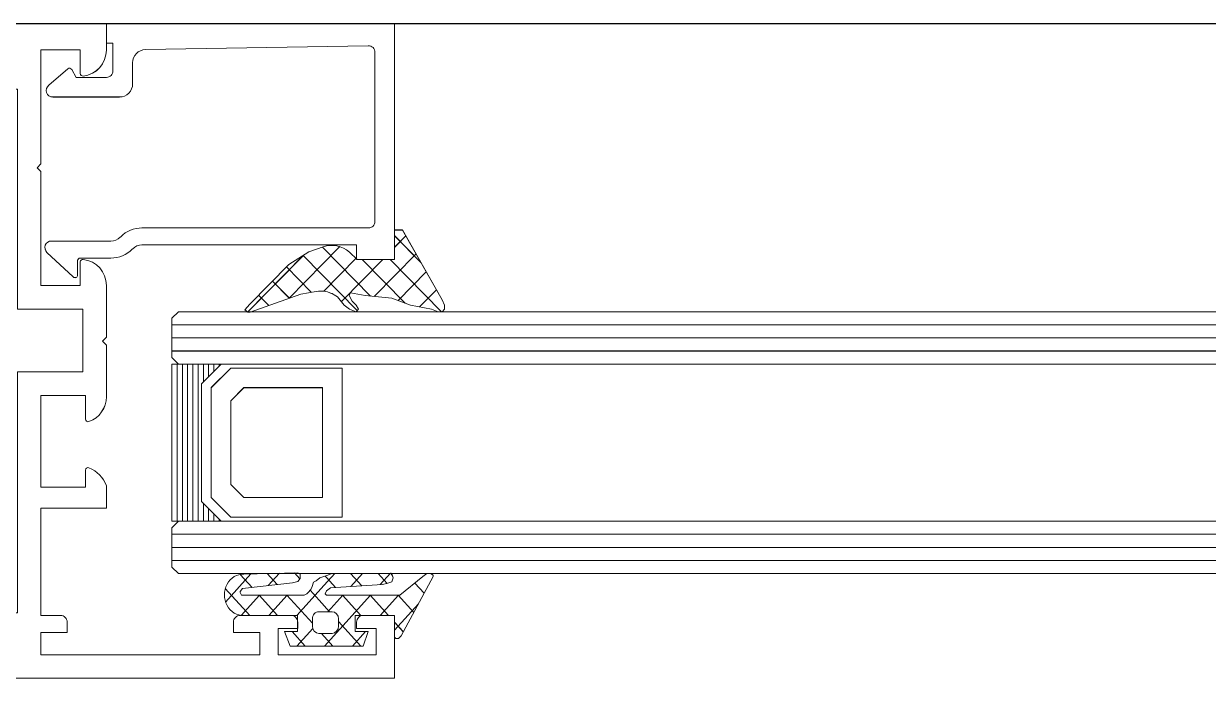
# Model space of a CAD drawing. Header units: millimetres. Extents: x 26282 to 30760, y 1404 to 4574.
# Drawn here: x 28026.15 to 28035.19, y 2955.41 to 2960.41 of the extents above; entities that cross this region are included whole.
import ezdxf

# ---------------------------------------------------------------- set-up
doc = ezdxf.new("R2010")
doc.units = ezdxf.units.MM
doc.header["$LTSCALE"] = 0.25
doc.linetypes.add('DIVIDE', pattern=[1.25, 0.5, -0.25, 0, -0.25, 0, -0.25])
for name, color, linetype, lineweight in [('AB-DUV', 4, 'Continuous', 50), ('DOĞRAMA', 30, 'Continuous', 20), ('SECTION LINE (3RDF)', 40, 'DIVIDE', 25)]:
    doc.layers.add(name, color=color, linetype=linetype, lineweight=lineweight)
doc.layers.add('ID-PROFIL', color=145, linetype='Continuous')

# ---------------------------------------------------------------- blocks, each defined once
blk = doc.blocks.new('CHD03_1918', base_point=(38, -44))
at = {"color": 40, "linetype": 'Continuous'}
blk.add_lwpolyline([(38, -44), (38, -22), (38, 0), (38, 44), (42.8, 44), (42.8, 41.6, -0.414214), (42.3, 41.1), (41.8, 41.1), (41.8, 42.6), (39.8, 42.6), (39.8, 35.1), (41.8, 35.1), (41.8, 36.6), (42.3, 36.6, -0.414214), (42.8, 36.1), (42.8, 32.2, -0.414214), (42.3, 31.7), (41.5, 31.7), (41.5, 33.7), (39.8, 33.7), (39.8, 17), (41.5, 17), (41.5, 19), (42.3, 19, -0.414214), (42.8, 18.5), (42.8, 17), (51, 17), (51, 22), (52.702944, 22, -0.209119), (54.088563, 20.666666, -0.517633), (53.900003, 20.399999), (52.6, 20.4), (52.6, 17), (59.6, 17), (59.6, 20.4), (57.8, 20.4, -0.517638), (57.611438, 20.666667, -0.317837), (59.497057, 22.000001), (63.454101, 22), (63.754101, 21.7), (64.054101, 22), (68.011146, 22, -0.381966), (69.998762, 20.222222, -0.44721), (69.800002, 20), (68, 20), (68, 17), (76.7, 17), (77, 16.7), (77.3, 17), (86, 17), (86, 20), (84.2, 20, -0.447214), (84.001238, 20.222222, -0.381966), (85.988855, 22.000001), (88, 22), (88, 0), (88, -22), (85.988855, -22, -0.381966), (84.001239, -20.222222, -0.44721), (84.199998, -20.000001), (86, -20), (86, -17), (77.3, -17), (77, -16.7), (76.7, -17), (68, -17), (68, -20), (69.8, -20, -0.447214), (69.998762, -20.222222, -0.381966), (68.011146, -22), (64.054101, -22), (63.754101, -21.7), (63.454101, -22), (59.497057, -22, -0.317837), (57.611439, -20.666667, -0.517633), (57.799997, -20.400001), (59.6, -20.4), (59.6, -17), (52.6, -17), (52.6, -20.4), (53.9, -20.4, -0.517638), (54.088562, -20.666667, -0.209118), (52.702947, -21.999999), (51, -22), (51, -17), (42.8, -17), (42.8, -18.5, -0.414214), (42.3, -19), (41.5, -19), (41.5, -17), (39.8, -17), (39.8, -33.7), (41.5, -33.7), (41.5, -31.7), (42.3, -31.7, -0.414214), (42.8, -32.2), (42.8, -36.1, -0.414214), (42.3, -36.6), (41.8, -36.6), (41.8, -35.1), (39.8, -35.1), (39.8, -42.6), (41.8, -42.6), (41.8, -41.1), (42.3, -41.1, -0.414214), (42.8, -41.6), (42.8, -44), (38, -44)], format="xyb", close=True, dxfattribs=at)
blk.add_lwpolyline([(39.8, -7.45), (39.8, -14.9), (43, -14.9), (43, -15.2), (61.4, -15.2), (61.4, -20.2), (66.2, -20.2), (66.2, -15.2), (83, -15.2), (83, -14.9), (86, -14.9), (86, 0), (86, 14.9), (83, 14.9), (83, 15.2), (66.2, 15.2), (66.2, 20.2), (61.4, 20.2), (61.4, 15.2), (43, 15.2), (43, 14.9), (39.8, 14.9), (39.8, 0), (39.8, -7.45)], close=True, dxfattribs=at)
blk = doc.blocks.new('CHD10-3109', base_point=(3425.844121, -8973.198899))
at = {"color": 40, "linetype": 'Continuous'}
blk.add_lwpolyline([(3445.244066, -8946.498899), (3445.244066, -8968.498899), (3443.744066, -8968.498899), (3443.744066, -8967.998899), (3441.644066, -8967.998899, 0.414214), (3441.144066, -8968.498899), (3441.144066, -8970.798899), (3441.745351, -8971.152041, -0.449767), (3441.803176, -8971.445675), (3440.54184, -8972.901844, -0.717959), (3439.644066, -8972.598899), (3439.644066, -8967.498899, -0.414214), (3440.644066, -8966.498899), (3442.261368, -8966.498899, 0.409111), (3443.261216, -8965.516352), (3443.558105, -8948.507625, 0.419335), (3443.058181, -8947.998899), (3430.144066, -8947.998899, 0.414214), (3429.644066, -8948.498899), (3429.644066, -8965.784686, -0.198912), (3428.970411, -8967.411031), (3428.936959, -8967.444484, 0.198988), (3428.644066, -8968.151881), (3428.644066, -8972.698899, -0.679784), (3427.779408, -8973.040988), (3425.898258, -8971.035735, -0.657054), (3426.044321, -8970.698899), (3427.144066, -8970.698899, 0.414214), (3427.344066, -8970.498899), (3427.344066, -8968.15159, -0.198912), (3428.01772, -8966.525245), (3428.051172, -8966.491793, 0.198988), (3428.344066, -8965.784395), (3428.344066, -8949.398899), (3427.244066, -8949.398899), (3427.244066, -8946.498899), (3445.244066, -8946.498899)], format="xyb", close=True, dxfattribs=at)
blk = doc.blocks.new('CHD40D05', base_point=(114.501887, 226.793406))
at = {"color": 1, "linetype": 'Continuous'}
for p, q in [((110.576538, 230.373317), (114.501887, 226.447968)), ((110.947225, 228.701598), (112.225122, 229.979495)), ((111.42147, 227.054523), (113.569713, 229.202766)), ((111.719917, 225.231649), (114.914305, 228.426037)), ((114.276969, 228.794206), (116.277769, 226.793406)), ((111.222926, 227.605608), (114.501887, 224.326648)), ((115.402994, 226.793406), (116.258896, 227.649308)), ((111.337512, 222.727924), (114.501887, 225.892299)), ((111.746215, 224.960999), (115.421988, 221.285227)), ((110.658103, 223.927791), (114.785186, 219.800708)), ((112.11513, 221.384222), (114.579619, 223.84871)), ((111.576436, 218.724207), (115.458685, 222.606456)), ((112.033797, 220.430776), (113.93097, 218.533604)), ((110.543601, 215.570052), (114.802922, 219.829373)), ((111.587437, 218.755816), (112.874031, 217.469222)), ((111.039725, 217.182208), (111.817093, 216.40484)), ((110.621646, 215.478967), (110.728665, 215.371947))]:
    blk.add_line(p, q, dxfattribs=at)
blk.add_lwpolyline([(115.039598, 223.337622, -0.273526), (115.44157, 221.341406), (115.058529, 220.2425), (114.117325, 218.721271), (111.149397, 215.732442), (110.71983, 215.364377), (110.535797, 215.57916), (110.551173, 215.778569), (111.889994, 219.625078), (112.098461, 220.793074, 0.181169), (111.844562, 222.173477), (111.6876, 222.435079), (111.076538, 222.946226), (110.776538, 223.346226), (110.576538, 223.846226), (110.776538, 224.046226), (111.076538, 223.846226), (111.376538, 223.546226), (111.7876, 223.335079), (111.9876, 223.435079), (111.7876, 224.535079), (111.5876, 226.593406), (111.076538, 228.011929), (110.776538, 229.611929), (110.576538, 230.111929), (110.576538, 230.411929), (110.776538, 230.611929), (111.076538, 230.611929), (111.476538, 230.411929), (116.701887, 227.393406), (116.701887, 226.793406), (114.501887, 226.793406), (114.501887, 223.935079), (115.039598, 223.337622)], format="xyb", close=True, dxfattribs=at)
blk = doc.blocks.new('*U53')
at = {"color": 4, "linetype": 'Continuous'}
for p, q in [((652.244385, 75), (652.244385, 63)), ((652.644385, 75), (652.644385, 63)), ((653.044385, 75), (653.044385, 63)), ((653.444385, 75), (653.444385, 63)), ((653.844385, 75), (653.844385, 63)), ((654.244385, 75), (654.244385, 63)), ((654.644385, 75), (654.644385, 73.65)), ((655.044385, 75), (655.044385, 74.05)), ((655.444385, 75), (655.444385, 74.45)), ((655.844385, 75), (655.844385, 74.85)), ((654.644385, 64.35), (654.644385, 63)), ((655.044385, 63.95), (655.044385, 63)), ((655.444385, 63.55), (655.444385, 63)), ((655.844385, 63.15), (655.844385, 63))]:
    blk.add_line(p, q, dxfattribs=at)
blk = doc.blocks.new('CHD40D02')
at = {"color": 1, "linetype": 'Continuous'}
for p, q in [((-1.012226, 0), (0.801576, 1.813802)), ((1.534377, 2.251105), (2.247288, 1.538194)), ((0.205857, 1.458304), (1.4, 0.264161)), ((-1.122662, 0.665503), (-0.457159, 0)), ((0, -1.109094), (1.4, 0.290906)), ((0, -0.457159), (1.4, -1.857159)), ((2.135987, -1.094428), (2.921622, -0.308793)), ((2.222769, -0.558608), (2.917076, -1.252915)), ((-2.117144, -5.347558), (1.4, -1.830414)), ((-2.117144, -3.226238), (-1.117144, -2.226238)), ((2.000247, -3.351488), (2.91136, -2.440375)), ((-2.117144, -2.582656), (-0.421916, -4.277884)), ((0, -2.578479), (1.4, -3.978479)), ((2.050967, -2.508126), (2.906913, -3.364072)), ((0.262508, -5.089227), (1.4, -3.951735)), ((-2.117144, -4.703976), (-1.237492, -5.583628)), ((1.930627, -4.509107), (2.59883, -5.177309)), ((2.106571, -5.366485), (2.901098, -4.571957)), ((0, -7.473055), (2.106571, -5.366485)), ((0.262508, -4.962308), (1.066416, -5.766216)), ((2.59883, -5.177309), (2.73038, -5.30886)), ((-2.117144, -7.468879), (-0.899257, -6.250992)), ((-0.543237, -6.277883), (1.4, -8.22112)), ((1.066416, -5.766216), (1.7501, -6.4499)), ((-2.117144, -6.825296), (-1.117144, -7.825296)), ((2.53001, -7.22981), (2.953639, -7.653438)), ((0, -9.594375), (1.4, -8.194375)), ((0, -8.942441), (1.4, -10.34244)), ((2.065011, -9.650685), (2.925923, -8.789773)), ((2.137826, -8.958946), (2.903131, -9.724251)), ((0.005596, -11.710099), (1.4, -10.315696)), ((0.000001, -11.063761), (1.86654, -12.930301)), ((0.929001, -12.908016), (2.87289, -10.964126)), ((1.935795, -10.878236), (2.844412, -11.786853))]:
    blk.add_line(p, q, dxfattribs=at)
at = {"color": 7, "linetype": 'Continuous'}
blk.add_line((2.921685, -0.29561), (2.817805, -0.199647), dxfattribs=at)
at = {"color": 1, "linetype": 'Continuous'}
for points in [[(2.921685, -0.29561), (2.9, -4.8), (2.8, -5.1), (2.7, -5.4), (2.6, -5.7), (2.4, -6), (2.3, -6.2), (2, -6.3), (1.8, -6.4), (1.6, -6.6), (1.5, -6.7), (1.4, -6.9), (1.4, -11.5), (1.4, -11.7), (1.6, -11.8), (1.65982, -11.8), (1.85982, -11.6), (2.25982, -7.8), (2.35982, -7.4), (2.55982, -7.2), (2.85982, -7.2), (2.95982, -7.4), (2.85982, -11.5, -1.047986), (0.000001, -11.499982), (0, -7.412301), (-1.117144, -7.412301), (-1.117144, -8.412301), (-2.117144, -7.977518), (-2.117144, -2.406848), (-1.117144, -2.015544), (-1.117144, -3.015544), (0, -3.015544), (0, 0), (-1.5, 0), (-1.6, 0.1), (-1.6, 0.3), (-1.4, 0.5), (2.700478, 2.946982), (2.800478, 2.946982), (2.900478, 2.746982), (2.900478, 2.446982), (2.700478, 2.146982), (1.4, 0.4), (1.4, -5.2), (1.5, -5.3), (1.7, -5.2), (1.907825, -4.888262), (2.146067, -0.926812), (2.230152, -0.523166), (2.318197, -0.219443), (2.614003, -0.107644), (2.817805, -0.199647), (2.921685, -0.29561)], [(0.116062, -6.131436, 0.198912), (0.262508, -5.777883), (0.262508, -4.777884, 0.414213), (-0.237492, -4.277884), (-0.737492, -4.277884, 0.414213), (-1.237492, -4.777883), (-1.237492, -5.777884, 0.414213), (-0.737492, -6.277883), (-0.237491, -6.277883, 0.198912), (0.116062, -6.131436)]]:
    blk.add_lwpolyline(points, format="xyb", close=True, dxfattribs=at)
blk = doc.blocks.new('jtyhtrgrtg')
at = {"layer": 'DOĞRAMA', "color": 4, "linetype": 'Continuous'}
for p, q in [((-0.4933, 2.1622), (-0.5433, 2.1122)), ((-0.5433, 2.1122), (-0.5433, 1.8122)), ((-0.4933, 2.1622), (2.6567, 2.1622)), ((37.6567, 2.1622), (2.6567, 2.1622)), ((-0.5433, 2.0622), (2.6567, 2.0622)), ((37.6567, 2.0622), (2.6567, 2.0622)), ((-0.5433, 1.9622), (2.6567, 1.9622)), ((37.6567, 1.9622), (2.6567, 1.9622)), ((-0.5433, 1.8622), (2.6567, 1.8622)), ((-0.5433, 1.8122), (-0.4933, 1.7622)), ((37.6567, 1.8622), (2.6567, 1.8622)), ((-0.4933, 1.7622), (2.6567, 1.7622)), ((-0.0933, 1.7322), (-0.2433, 1.5822)), ((0.7567, 1.7322), (-0.0933, 1.7322)), ((0.7567, 0.5922), (0.7567, 1.7322)), ((37.6567, 1.7622), (2.6567, 1.7622)), ((-0.2433, 1.5822), (-0.2433, 0.7422)), ((0.0067, 1.5822), (-0.0933, 1.4822)), ((0.6067, 1.5822), (0.0067, 1.5822)), ((0.6067, 0.7422), (0.6067, 1.5822)), ((-0.0933, 1.4822), (-0.0933, 0.8422)), ((-0.0933, 0.8422), (0.0067, 0.7422)), ((-0.2433, 0.7422), (-0.0933, 0.5922)), ((0.0067, 0.7422), (0.6067, 0.7422)), ((-0.4933, 0.5622), (-0.5433, 0.5122)), ((-0.4933, 0.5622), (2.6567, 0.5622)), ((-0.0933, 0.5922), (0.7567, 0.5922)), ((37.6567, 0.5622), (2.6567, 0.5622)), ((-0.5433, 0.5122), (-0.5433, 0.2122)), ((-0.5433, 0.4622), (2.6567, 0.4622)), ((37.6567, 0.4622), (2.6567, 0.4622)), ((-0.5433, 0.3622), (2.6567, 0.3622)), ((37.6567, 0.3622), (2.6567, 0.3622)), ((-0.5433, 0.2622), (2.6567, 0.2622)), ((-0.5433, 0.2122), (-0.4933, 0.1622)), ((37.6567, 0.2622), (2.6567, 0.2622)), ((-0.4933, 0.1622), (2.6567, 0.1622)), ((37.6567, 0.1622), (2.6567, 0.1622))]:
    blk.add_line(p, q, dxfattribs=at)
blk.add_lwpolyline([(-0.5433, 1.7622), (-0.1683, 1.7622), (-0.3183, 1.6122), (-0.3183, 0.7122), (-0.1683, 0.5622), (-0.5433, 0.5622), (-0.5433, 1.7622)], close=True, dxfattribs=at)
at = {"layer": 'DOĞRAMA', "color": 7, "yscale": 0.1, "zscale": 0.1, "rotation": 270}
for name, p, xscale in [('CHD03_1918', (-7.6433, -0.6378), -0.1), ('CHD10-3109', (-1.5133, 2.4222), -0.1), ('CHD40D05', (1.1567, 2.5622), -0.1019018), ('CHD40D02', (1.1567, -0.1578), -0.1103267)]:
    blk.add_blockref(name, p, dxfattribs=dict(at, xscale=xscale))
at = {"layer": 'DOĞRAMA', "color": 4, "xscale": 0.1, "yscale": 0.1, "zscale": 0.1}
blk.add_blockref('*U53', (-65.7677, -5.7378), dxfattribs=at)
blk = doc.blocks.new('A$C187D15ED')
at = {"layer": 'ID-PROFIL'}
for p in [(8475.7966, 2755.3864), (8478.7466, 2755.3864)]:
    blk.add_line(p, (8385.3377, 2755.3864), dxfattribs=at)
at = {"layer": 'SECTION LINE (3RDF)'}
blk.add_blockref('jtyhtrgrtg', (8457.4014, 2751.0241, 0), dxfattribs=at)
blk.add_blockref('jtyhtrgrtg', (8457.4014, 2751.0241, 0), dxfattribs=at)

msp = doc.modelspace()

# ---------------------------------------------------------------- block references
at = {"layer": 'AB-DUV', "ltscale": 100}
msp.add_blockref('A$C187D15ED', (19570.4239, 205.0275, 5.1264), dxfattribs=at)

# ---------------------------------------------------------------- next in the draw order: linework, layer by layer
at = {"layer": 'DOĞRAMA', "color": 1, "linetype": 'Continuous'}
for p, q in [((28029.042, 2958.8381, 5.1264), (28028.982, 2958.8381, 5.1264)), ((28028.982, 2958.8381, 5.1264), (28028.982, 2958.6139, 5.1264)), ((28029.042, 2958.8381, 5.1264), (28028.982, 2958.8381, 5.1264)), ((28028.982, 2958.8381, 5.1264), (28028.982, 2958.6139, 5.1264)), ((28029.3439, 2958.3056, 5.1264), (28029.042, 2958.8381, 5.1264)), ((28029.3439, 2958.3056, 5.1264), (28029.042, 2958.8381, 5.1264)), ((28029.1821, 2958.591, 5.1264), (28028.982, 2958.7948, 5.1264)), ((28029.1821, 2958.591, 5.1264), (28028.982, 2958.7948, 5.1264)), ((28028.982, 2958.7057, 5.1264), (28029.0676, 2958.7929, 5.1264)), ((28028.982, 2958.7057, 5.1264), (28029.0676, 2958.7929, 5.1264)), ((28027.8597, 2958.2105, 5.1264), (28028.2856, 2958.6446, 5.1264)), ((28027.8597, 2958.2105, 5.1264), (28028.2856, 2958.6446, 5.1264)), ((28028.3269, 2958.6706, 5.1264), (28028.1748, 2958.5747, 5.1264)), ((28028.3269, 2958.6706, 5.1264), (28028.1748, 2958.5747, 5.1264)), ((28028.1751, 2958.3158, 5.1264), (28028.5633, 2958.7114, 5.1264)), ((28028.1751, 2958.3158, 5.1264), (28028.5633, 2958.7114, 5.1264)), ((28028.6955, 2958.2222, 5.1264), (28028.2828, 2958.6428, 5.1264)), ((28028.6955, 2958.2222, 5.1264), (28028.2828, 2958.6428, 5.1264)), ((28028.4368, 2958.7096, 5.1264), (28028.3269, 2958.6706, 5.1264)), ((28028.4368, 2958.7096, 5.1264), (28028.3269, 2958.6706, 5.1264)), ((28028.7988, 2958.3331, 5.1264), (28028.4312, 2958.7076, 5.1264)), ((28028.7988, 2958.3331, 5.1264), (28028.4312, 2958.7076, 5.1264)), ((28028.6962, 2958.6139, 5.1264), (28028.6364, 2958.6687, 5.1264)), ((28028.6962, 2958.6139, 5.1264), (28028.6364, 2958.6687, 5.1264)), ((28028.8258, 2958.3304, 5.1264), (28029.1453, 2958.6559, 5.1264)), ((28028.8258, 2958.3304, 5.1264), (28029.1453, 2958.6559, 5.1264)), ((28028.1748, 2958.5747, 5.1264), (28027.8759, 2958.2723, 5.1264)), ((28028.1748, 2958.5747, 5.1264), (28027.8759, 2958.2723, 5.1264)), ((28028.3458, 2958.3624, 5.1264), (28028.156, 2958.5557, 5.1264)), ((28028.3458, 2958.3624, 5.1264), (28028.156, 2958.5557, 5.1264)), ((28028.4411, 2958.3707, 5.1264), (28028.6876, 2958.6218, 5.1264)), ((28028.4411, 2958.3707, 5.1264), (28028.6876, 2958.6218, 5.1264)), ((28028.5755, 2958.2914, 5.1264), (28028.8919, 2958.6139, 5.1264)), ((28028.5755, 2958.2914, 5.1264), (28028.8919, 2958.6139, 5.1264)), ((28028.982, 2958.6139, 5.1264), (28028.6962, 2958.6139, 5.1264)), ((28028.982, 2958.6139, 5.1264), (28028.6962, 2958.6139, 5.1264)), ((28029.0632, 2958.2798, 5.1264), (28028.7353, 2958.6139, 5.1264)), ((28029.0632, 2958.2798, 5.1264), (28028.7353, 2958.6139, 5.1264)), ((28029.34, 2958.2139, 5.1264), (28028.9475, 2958.6139, 5.1264)), ((28029.34, 2958.2139, 5.1264), (28028.9475, 2958.6139, 5.1264)), ((28029.0081, 2958.3, 5.1264), (28029.223, 2958.5189, 5.1264)), ((28029.0081, 2958.3, 5.1264), (28029.223, 2958.5189, 5.1264)), ((28028.1783, 2958.3169, 5.1264), (28028.0496, 2958.448, 5.1264)), ((28028.1783, 2958.3169, 5.1264), (28028.0496, 2958.448, 5.1264)), ((28028.2652, 2958.3477, 5.1264), (28028.382, 2958.369, 5.1264)), ((28028.2652, 2958.3477, 5.1264), (28028.382, 2958.369, 5.1264)), ((28029.1728, 2958.2517, 5.1264), (28029.3006, 2958.3819, 5.1264)), ((28029.1728, 2958.2517, 5.1264), (28029.3006, 2958.3819, 5.1264)), ((28027.8759, 2958.2723, 5.1264), (28027.8391, 2958.2285, 5.1264)), ((28027.8759, 2958.2723, 5.1264), (28027.8391, 2958.2285, 5.1264)), ((28027.8805, 2958.2113, 5.1264), (28028.2652, 2958.3477, 5.1264)), ((28027.8805, 2958.2113, 5.1264), (28028.2652, 2958.3477, 5.1264)), ((28028.0209, 2958.2611, 5.1264), (28027.9432, 2958.3403, 5.1264)), ((28028.0209, 2958.2611, 5.1264), (28027.9432, 2958.3403, 5.1264)), ((28028.52, 2958.3431, 5.1264), (28028.5462, 2958.3271, 5.1264)), ((28028.52, 2958.3431, 5.1264), (28028.5462, 2958.3271, 5.1264)), ((28028.5462, 2958.3271, 5.1264), (28028.5973, 2958.2648, 5.1264)), ((28028.5462, 2958.3271, 5.1264), (28028.5973, 2958.2648, 5.1264)), ((28028.6362, 2958.3373, 5.1264), (28028.6462, 2958.3577, 5.1264)), ((28028.6362, 2958.3373, 5.1264), (28028.6462, 2958.3577, 5.1264)), ((28028.6573, 2958.2954, 5.1264), (28028.6362, 2958.3373, 5.1264)), ((28028.6573, 2958.2954, 5.1264), (28028.6362, 2958.3373, 5.1264)), ((28028.6462, 2958.3577, 5.1264), (28028.7562, 2958.3373, 5.1264)), ((28028.6462, 2958.3577, 5.1264), (28028.7562, 2958.3373, 5.1264)), ((28028.6873, 2958.2648, 5.1264), (28028.6573, 2958.2954, 5.1264)), ((28028.6873, 2958.2648, 5.1264), (28028.6573, 2958.2954, 5.1264)), ((28028.7562, 2958.3373, 5.1264), (28028.962, 2958.3169, 5.1264)), ((28028.7562, 2958.3373, 5.1264), (28028.962, 2958.3169, 5.1264)), ((28028.962, 2958.3169, 5.1264), (28029.1039, 2958.2648, 5.1264)), ((28028.962, 2958.3169, 5.1264), (28029.1039, 2958.2648, 5.1264)), ((28029.3639, 2958.2648, 5.1264), (28029.3439, 2958.3056, 5.1264)), ((28029.3639, 2958.2648, 5.1264), (28029.3439, 2958.3056, 5.1264)), ((28027.8391, 2958.2285, 5.1264), (28027.8606, 2958.2097, 5.1264)), ((28027.8391, 2958.2285, 5.1264), (28027.8606, 2958.2097, 5.1264)), ((28027.8506, 2958.2185, 5.1264), (28027.8399, 2958.2294, 5.1264)), ((28027.8506, 2958.2185, 5.1264), (28027.8399, 2958.2294, 5.1264)), ((28027.8606, 2958.2097, 5.1264), (28027.8805, 2958.2113, 5.1264)), ((28027.8606, 2958.2097, 5.1264), (28027.8805, 2958.2113, 5.1264)), ((28028.5973, 2958.2648, 5.1264), (28028.6373, 2958.2343, 5.1264)), ((28028.5973, 2958.2648, 5.1264), (28028.6373, 2958.2343, 5.1264)), ((28028.6373, 2958.2343, 5.1264), (28028.6873, 2958.2139, 5.1264)), ((28028.6373, 2958.2343, 5.1264), (28028.6873, 2958.2139, 5.1264)), ((28028.7073, 2958.2343, 5.1264), (28028.6873, 2958.2648, 5.1264)), ((28028.7073, 2958.2343, 5.1264), (28028.6873, 2958.2648, 5.1264)), ((28028.6873, 2958.2139, 5.1264), (28028.7073, 2958.2343, 5.1264)), ((28028.6873, 2958.2139, 5.1264), (28028.7073, 2958.2343, 5.1264)), ((28029.1039, 2958.2648, 5.1264), (28029.2639, 2958.2343, 5.1264)), ((28029.1039, 2958.2648, 5.1264), (28029.2639, 2958.2343, 5.1264)), ((28029.2639, 2958.2343, 5.1264), (28029.3139, 2958.2139, 5.1264)), ((28029.2639, 2958.2343, 5.1264), (28029.3139, 2958.2139, 5.1264)), ((28029.3139, 2958.2139, 5.1264), (28029.3439, 2958.2139, 5.1264)), ((28029.3139, 2958.2139, 5.1264), (28029.3439, 2958.2139, 5.1264)), ((28029.3439, 2958.2139, 5.1264), (28029.3639, 2958.2343, 5.1264)), ((28029.3439, 2958.2139, 5.1264), (28029.3639, 2958.2343, 5.1264)), ((28029.3639, 2958.2343, 5.1264), (28029.3639, 2958.2648, 5.1264)), ((28029.3639, 2958.2343, 5.1264), (28029.3639, 2958.2648, 5.1264)), ((28027.6912, 2955.9964, 5.1264), (28027.8856, 2956.2108, 5.1264)), ((28027.6912, 2955.9964, 5.1264), (28027.8856, 2956.2108, 5.1264)), ((28027.8942, 2956.1075, 5.1264), (28027.8033, 2956.2077, 5.1264)), ((28027.8942, 2956.1075, 5.1264), (28027.8033, 2956.2077, 5.1264)), ((28028.242, 2956.2204, 5.1264), (28027.832, 2956.2094, 5.1264)), ((28028.242, 2956.2204, 5.1264), (28027.832, 2956.2094, 5.1264)), ((28028.0861, 2956.1297, 5.1264), (28028.0096, 2956.2142, 5.1264)), ((28028.0861, 2956.1297, 5.1264), (28028.0096, 2956.2142, 5.1264)), ((28028.017, 2956.1217, 5.1264), (28028.103, 2956.2167, 5.1264)), ((28028.017, 2956.1217, 5.1264), (28028.103, 2956.2167, 5.1264)), ((28028.259, 2956.173, 5.1264), (28028.2167, 2956.2197, 5.1264)), ((28028.259, 2956.173, 5.1264), (28028.2167, 2956.2197, 5.1264)), ((28028.262, 2956.2094, 5.1264), (28028.242, 2956.2204, 5.1264)), ((28028.262, 2956.2094, 5.1264), (28028.242, 2956.2204, 5.1264)), ((28028.262, 2956.1763, 5.1264), (28028.262, 2956.2094, 5.1264)), ((28028.262, 2956.1763, 5.1264), (28028.262, 2956.2094, 5.1264)), ((28028.442, 2956.1918, 5.1264), (28028.412, 2956.1807, 5.1264)), ((28028.442, 2956.1918, 5.1264), (28028.412, 2956.1807, 5.1264)), ((28028.472, 2956.2028, 5.1264), (28028.442, 2956.1918, 5.1264)), ((28028.472, 2956.2028, 5.1264), (28028.442, 2956.1918, 5.1264)), ((28028.4454, 2956.1263, 5.1264), (28028.5248, 2956.214, 5.1264)), ((28028.4454, 2956.1263, 5.1264), (28028.5248, 2956.214, 5.1264)), ((28028.4643, 2956.1806, 5.1264), (28028.4511, 2956.1951, 5.1264)), ((28028.4643, 2956.1806, 5.1264), (28028.4511, 2956.1951, 5.1264)), ((28028.502, 2956.2138, 5.1264), (28028.472, 2956.2028, 5.1264)), ((28028.502, 2956.2138, 5.1264), (28028.472, 2956.2028, 5.1264)), ((28028.9525, 2956.2162, 5.1264), (28028.502, 2956.2138, 5.1264)), ((28028.9525, 2956.2162, 5.1264), (28028.502, 2956.2138, 5.1264)), ((28028.7312, 2956.1202, 5.1264), (28028.6456, 2956.2146, 5.1264)), ((28028.7312, 2956.1202, 5.1264), (28028.6456, 2956.2146, 5.1264)), ((28028.6469, 2956.1146, 5.1264), (28028.738, 2956.2151, 5.1264)), ((28028.6469, 2956.1146, 5.1264), (28028.738, 2956.2151, 5.1264)), ((28028.9262, 2956.1391, 5.1264), (28028.8567, 2956.2157, 5.1264)), ((28028.9262, 2956.1391, 5.1264), (28028.8567, 2956.2157, 5.1264)), ((28028.8726, 2956.1295, 5.1264), (28028.9511, 2956.2162, 5.1264)), ((28028.8726, 2956.1295, 5.1264), (28028.9511, 2956.2162, 5.1264)), ((28028.9621, 2956.2048, 5.1264), (28028.9525, 2956.2162, 5.1264)), ((28028.9621, 2956.2048, 5.1264), (28028.9525, 2956.2162, 5.1264)), ((28028.9713, 2956.1823, 5.1264), (28028.9621, 2956.2048, 5.1264)), ((28028.9713, 2956.1823, 5.1264), (28028.9621, 2956.2048, 5.1264)), ((28029.1967, 2956.1918, 5.1264), (28029.022, 2956.0483, 5.1264)), ((28029.1967, 2956.1918, 5.1264), (28029.022, 2956.0483, 5.1264)), ((28029.032, 2955.7394, 5.1264), (28029.2767, 2956.1918, 5.1264)), ((28029.032, 2955.7394, 5.1264), (28029.2767, 2956.1918, 5.1264)), ((28029.2267, 2956.2139, 5.1264), (28029.1967, 2956.1918, 5.1264)), ((28029.2267, 2956.2139, 5.1264), (28029.1967, 2956.1918, 5.1264)), ((28029.2567, 2956.2139, 5.1264), (28029.2267, 2956.2139, 5.1264)), ((28029.2567, 2956.2139, 5.1264), (28029.2267, 2956.2139, 5.1264)), ((28029.2767, 2956.2029, 5.1264), (28029.2567, 2956.2139, 5.1264)), ((28029.2767, 2956.2029, 5.1264), (28029.2567, 2956.2139, 5.1264)), ((28029.2767, 2956.1918, 5.1264), (28029.2767, 2956.2029, 5.1264)), ((28029.2767, 2956.1918, 5.1264), (28029.2767, 2956.2029, 5.1264)), ((28027.8756, 2955.8939, 5.1264), (28027.689, 2956.0998, 5.1264)), ((28027.8756, 2955.8939, 5.1264), (28027.689, 2956.0998, 5.1264)), ((28027.802, 2956.077, 5.1264), (28027.822, 2956.0991, 5.1264)), ((28027.802, 2956.077, 5.1264), (28027.822, 2956.0991, 5.1264)), ((28027.822, 2956.0991, 5.1264), (28028.202, 2956.1432, 5.1264)), ((28027.822, 2956.0991, 5.1264), (28028.202, 2956.1432, 5.1264)), ((28028.202, 2956.1432, 5.1264), (28028.242, 2956.1542, 5.1264)), ((28028.202, 2956.1432, 5.1264), (28028.242, 2956.1542, 5.1264)), ((28028.2347, 2955.8939, 5.1264), (28028.4454, 2956.1263, 5.1264)), ((28028.2347, 2955.8939, 5.1264), (28028.4454, 2956.1263, 5.1264)), ((28028.242, 2956.1542, 5.1264), (28028.262, 2956.1763, 5.1264)), ((28028.242, 2956.1542, 5.1264), (28028.262, 2956.1763, 5.1264)), ((28028.352, 2956.1145, 5.1264), (28028.342, 2956.0925, 5.1264)), ((28028.352, 2956.1145, 5.1264), (28028.342, 2956.0925, 5.1264)), ((28028.362, 2956.1476, 5.1264), (28028.352, 2956.1145, 5.1264)), ((28028.362, 2956.1476, 5.1264), (28028.352, 2956.1145, 5.1264)), ((28028.382, 2956.1587, 5.1264), (28028.362, 2956.1476, 5.1264)), ((28028.382, 2956.1587, 5.1264), (28028.362, 2956.1476, 5.1264)), ((28028.412, 2956.1807, 5.1264), (28028.382, 2956.1587, 5.1264)), ((28028.412, 2956.1807, 5.1264), (28028.382, 2956.1587, 5.1264)), ((28028.462, 2956.0814, 5.1264), (28028.4932, 2956.1044, 5.1264)), ((28028.462, 2956.0814, 5.1264), (28028.4932, 2956.1044, 5.1264)), ((28028.5311, 2956.1069, 5.1264), (28028.4643, 2956.1806, 5.1264)), ((28028.5311, 2956.1069, 5.1264), (28028.4643, 2956.1806, 5.1264)), ((28028.4932, 2956.1044, 5.1264), (28028.8893, 2956.1307, 5.1264)), ((28028.4932, 2956.1044, 5.1264), (28028.8893, 2956.1307, 5.1264)), ((28028.8893, 2956.1307, 5.1264), (28028.9297, 2956.1399, 5.1264)), ((28028.8893, 2956.1307, 5.1264), (28028.9297, 2956.1399, 5.1264)), ((28028.9297, 2956.1399, 5.1264), (28028.9601, 2956.1496, 5.1264)), ((28028.9297, 2956.1399, 5.1264), (28028.9601, 2956.1496, 5.1264)), ((28028.9601, 2956.1496, 5.1264), (28028.9713, 2956.1823, 5.1264)), ((28028.9601, 2956.1496, 5.1264), (28028.9713, 2956.1823, 5.1264)), ((28029.2071, 2956.0632, 5.1264), (28029.1358, 2956.1418, 5.1264)), ((28029.2071, 2956.0632, 5.1264), (28029.1358, 2956.1418, 5.1264)), ((28027.802, 2956.0704, 5.1264), (28027.802, 2956.077, 5.1264)), ((28027.802, 2956.0704, 5.1264), (28027.802, 2956.077, 5.1264)), ((28027.812, 2956.0483, 5.1264), (28027.802, 2956.0704, 5.1264)), ((28027.812, 2956.0483, 5.1264), (28027.802, 2956.0704, 5.1264)), ((28027.811, 2955.8945, 5.1264), (28027.9505, 2956.0483, 5.1264)), ((28027.811, 2955.8945, 5.1264), (28027.9505, 2956.0483, 5.1264)), ((28027.832, 2956.0483, 5.1264), (28027.812, 2956.0483, 5.1264)), ((28027.832, 2956.0483, 5.1264), (28027.812, 2956.0483, 5.1264)), ((28028.292, 2956.0483, 5.1264), (28027.832, 2956.0483, 5.1264)), ((28028.292, 2956.0483, 5.1264), (28027.832, 2956.0483, 5.1264)), ((28028.0878, 2955.8939, 5.1264), (28027.9478, 2956.0483, 5.1264)), ((28028.0878, 2955.8939, 5.1264), (28027.9478, 2956.0483, 5.1264)), ((28028.0226, 2955.8939, 5.1264), (28028.1626, 2956.0483, 5.1264)), ((28028.0226, 2955.8939, 5.1264), (28028.1626, 2956.0483, 5.1264)), ((28028.3542, 2955.834, 5.1264), (28028.1599, 2956.0483, 5.1264)), ((28028.3542, 2955.834, 5.1264), (28028.1599, 2956.0483, 5.1264)), ((28028.312, 2956.0594, 5.1264), (28028.292, 2956.0483, 5.1264)), ((28028.312, 2956.0594, 5.1264), (28028.292, 2956.0483, 5.1264)), ((28028.322, 2956.0704, 5.1264), (28028.312, 2956.0594, 5.1264)), ((28028.322, 2956.0704, 5.1264), (28028.312, 2956.0594, 5.1264)), ((28028.342, 2956.0925, 5.1264), (28028.322, 2956.0704, 5.1264)), ((28028.342, 2956.0925, 5.1264), (28028.322, 2956.0704, 5.1264)), ((28028.4054, 2956.0115, 5.1264), (28028.337, 2956.087, 5.1264)), ((28028.4054, 2956.0115, 5.1264), (28028.337, 2956.087, 5.1264)), ((28028.4858, 2955.9228, 5.1264), (28028.4054, 2956.0115, 5.1264)), ((28028.4858, 2955.9228, 5.1264), (28028.4054, 2956.0115, 5.1264)), ((28028.4473, 2955.6603, 5.1264), (28028.799, 2956.0483, 5.1264)), ((28028.4473, 2955.6603, 5.1264), (28028.799, 2956.0483, 5.1264)), ((28028.452, 2956.0594, 5.1264), (28028.462, 2956.0814, 5.1264)), ((28028.452, 2956.0594, 5.1264), (28028.462, 2956.0814, 5.1264)), ((28028.462, 2956.0483, 5.1264), (28028.452, 2956.0594, 5.1264)), ((28028.462, 2956.0483, 5.1264), (28028.452, 2956.0594, 5.1264)), ((28029.022, 2956.0483, 5.1264), (28028.462, 2956.0483, 5.1264)), ((28029.022, 2956.0483, 5.1264), (28028.462, 2956.0483, 5.1264)), ((28028.4731, 2955.9228, 5.1264), (28028.5868, 2956.0483, 5.1264)), ((28028.4731, 2955.9228, 5.1264), (28028.5868, 2956.0483, 5.1264)), ((28028.7242, 2955.8939, 5.1264), (28028.5842, 2956.0483, 5.1264)), ((28028.7242, 2955.8939, 5.1264), (28028.5842, 2956.0483, 5.1264)), ((28028.9363, 2955.8939, 5.1264), (28028.7963, 2956.0483, 5.1264)), ((28028.9363, 2955.8939, 5.1264), (28028.7963, 2956.0483, 5.1264)), ((28028.8711, 2955.8939, 5.1264), (28029.0111, 2956.0483, 5.1264)), ((28028.8711, 2955.8939, 5.1264), (28029.0111, 2956.0483, 5.1264)), ((28029.1279, 2955.9166, 5.1264), (28029.0084, 2956.0483, 5.1264)), ((28029.1279, 2955.9166, 5.1264), (28029.0084, 2956.0483, 5.1264)), ((28028.4042, 2955.9228, 5.1264), (28028.5042, 2955.9228, 5.1264)), ((28028.4042, 2955.9228, 5.1264), (28028.5042, 2955.9228, 5.1264)), ((28028.982, 2955.7822, 5.1264), (28029.1634, 2955.9823, 5.1264)), ((28028.982, 2955.7822, 5.1264), (28029.1634, 2955.9823, 5.1264)), ((28027.832, 2955.8939, 5.1264), (28028.2408, 2955.8939, 5.1264)), ((28027.832, 2955.8939, 5.1264), (28028.2408, 2955.8939, 5.1264)), ((28028.2408, 2955.8939, 5.1264), (28028.2408, 2955.7706, 5.1264)), ((28028.2408, 2955.8939, 5.1264), (28028.2408, 2955.7706, 5.1264)), ((28028.3542, 2955.8125, 5.1264), (28028.3542, 2955.8677, 5.1264)), ((28028.3542, 2955.8125, 5.1264), (28028.3542, 2955.8677, 5.1264)), ((28028.5542, 2955.8677, 5.1264), (28028.5542, 2955.8125, 5.1264)), ((28028.5542, 2955.8677, 5.1264), (28028.5542, 2955.8125, 5.1264)), ((28028.7238, 2955.6603, 5.1264), (28028.5542, 2955.8473, 5.1264)), ((28028.7238, 2955.6603, 5.1264), (28028.5542, 2955.8473, 5.1264)), ((28028.6805, 2955.7706, 5.1264), (28028.6805, 2955.8939, 5.1264)), ((28028.6805, 2955.8939, 5.1264), (28028.982, 2955.8939, 5.1264)), ((28028.6805, 2955.7706, 5.1264), (28028.6805, 2955.8939, 5.1264)), ((28028.6805, 2955.8939, 5.1264), (28028.982, 2955.8939, 5.1264)), ((28028.982, 2955.8939, 5.1264), (28028.982, 2955.7284, 5.1264)), ((28028.982, 2955.8939, 5.1264), (28028.982, 2955.7284, 5.1264)), ((28029.0486, 2955.77, 5.1264), (28028.982, 2955.8434, 5.1264)), ((28029.0486, 2955.77, 5.1264), (28028.982, 2955.8434, 5.1264)), ((28028.2408, 2955.7706, 5.1264), (28028.1408, 2955.7706, 5.1264)), ((28028.1408, 2955.7706, 5.1264), (28028.1843, 2955.6603, 5.1264)), ((28028.2408, 2955.7706, 5.1264), (28028.1408, 2955.7706, 5.1264)), ((28028.1408, 2955.7706, 5.1264), (28028.1843, 2955.6603, 5.1264)), ((28028.2995, 2955.6603, 5.1264), (28028.1995, 2955.7706, 5.1264)), ((28028.2995, 2955.6603, 5.1264), (28028.1995, 2955.7706, 5.1264)), ((28028.2351, 2955.6603, 5.1264), (28028.3569, 2955.7947, 5.1264)), ((28028.2351, 2955.6603, 5.1264), (28028.3569, 2955.7947, 5.1264)), ((28028.5042, 2955.7574, 5.1264), (28028.4042, 2955.7574, 5.1264)), ((28028.5042, 2955.7574, 5.1264), (28028.4042, 2955.7574, 5.1264)), ((28028.5116, 2955.6603, 5.1264), (28028.4237, 2955.7574, 5.1264)), ((28028.5116, 2955.6603, 5.1264), (28028.4237, 2955.7574, 5.1264)), ((28028.6594, 2955.6603, 5.1264), (28028.7594, 2955.7706, 5.1264)), ((28028.6594, 2955.6603, 5.1264), (28028.7594, 2955.7706, 5.1264)), ((28028.7805, 2955.7706, 5.1264), (28028.6805, 2955.7706, 5.1264)), ((28028.7805, 2955.7706, 5.1264), (28028.6805, 2955.7706, 5.1264)), ((28028.7413, 2955.6603, 5.1264), (28028.7805, 2955.7706, 5.1264)), ((28028.7413, 2955.6603, 5.1264), (28028.7805, 2955.7706, 5.1264)), ((28029.012, 2955.7174, 5.1264), (28029.032, 2955.7394, 5.1264)), ((28029.012, 2955.7174, 5.1264), (28029.032, 2955.7394, 5.1264)), ((28028.1843, 2955.6603, 5.1264), (28028.7413, 2955.6603, 5.1264)), ((28028.1843, 2955.6603, 5.1264), (28028.7413, 2955.6603, 5.1264)), ((28028.982, 2955.7284, 5.1264), (28028.992, 2955.7174, 5.1264)), ((28028.982, 2955.7284, 5.1264), (28028.992, 2955.7174, 5.1264)), ((28028.992, 2955.7174, 5.1264), (28029.012, 2955.7174, 5.1264)), ((28028.992, 2955.7174, 5.1264), (28029.012, 2955.7174, 5.1264))]:
    msp.add_line(p, q, dxfattribs=at)
at = {"layer": 'DOĞRAMA', "color": 4, "linetype": 'Continuous'}
for p, q in [((28027.332, 2958.2139, 5.1264), (28027.282, 2958.1639, 5.1264)), ((28027.332, 2958.2139, 5.1264), (28027.282, 2958.1639, 5.1264)), ((28027.332, 2958.2139, 5.1264), (28030.482, 2958.2139, 5.1264)), ((28027.332, 2958.2139, 5.1264), (28030.482, 2958.2139, 5.1264)), ((28065.482, 2958.2139, 5.1264), (28030.482, 2958.2139, 5.1264)), ((28065.482, 2958.2139, 5.1264), (28030.482, 2958.2139, 5.1264)), ((28027.282, 2958.1639, 5.1264), (28027.282, 2957.8639, 5.1264)), ((28027.282, 2958.1639, 5.1264), (28027.282, 2957.8639, 5.1264)), ((28027.282, 2958.1139, 5.1264), (28030.482, 2958.1139, 5.1264)), ((28027.282, 2958.1139, 5.1264), (28030.482, 2958.1139, 5.1264)), ((28065.482, 2958.1139, 5.1264), (28030.482, 2958.1139, 5.1264)), ((28065.482, 2958.1139, 5.1264), (28030.482, 2958.1139, 5.1264)), ((28027.282, 2958.0139, 5.1264), (28030.482, 2958.0139, 5.1264)), ((28027.282, 2958.0139, 5.1264), (28030.482, 2958.0139, 5.1264)), ((28065.482, 2958.0139, 5.1264), (28030.482, 2958.0139, 5.1264)), ((28065.482, 2958.0139, 5.1264), (28030.482, 2958.0139, 5.1264)), ((28027.282, 2957.9139, 5.1264), (28030.482, 2957.9139, 5.1264)), ((28027.282, 2957.9139, 5.1264), (28030.482, 2957.9139, 5.1264)), ((28065.482, 2957.9139, 5.1264), (28030.482, 2957.9139, 5.1264)), ((28065.482, 2957.9139, 5.1264), (28030.482, 2957.9139, 5.1264)), ((28027.282, 2957.8639, 5.1264), (28027.332, 2957.8139, 5.1264)), ((28027.282, 2957.8639, 5.1264), (28027.332, 2957.8139, 5.1264)), ((28027.282, 2957.8139, 5.1264), (28027.282, 2956.6139, 5.1264)), ((28027.282, 2957.8139, 5.1264), (28027.282, 2956.6139, 5.1264)), ((28027.322, 2957.8139, 5.1264), (28027.322, 2956.6139, 5.1264)), ((28027.322, 2957.8139, 5.1264), (28027.322, 2956.6139, 5.1264)), ((28027.332, 2957.8139, 5.1264), (28030.482, 2957.8139, 5.1264)), ((28027.332, 2957.8139, 5.1264), (28030.482, 2957.8139, 5.1264)), ((28027.362, 2957.8139, 5.1264), (28027.362, 2956.6139, 5.1264)), ((28027.362, 2957.8139, 5.1264), (28027.362, 2956.6139, 5.1264)), ((28027.402, 2957.8139, 5.1264), (28027.402, 2956.6139, 5.1264)), ((28027.402, 2957.8139, 5.1264), (28027.402, 2956.6139, 5.1264)), ((28027.442, 2957.8139, 5.1264), (28027.442, 2956.6139, 5.1264)), ((28027.442, 2957.8139, 5.1264), (28027.442, 2956.6139, 5.1264)), ((28027.482, 2957.8139, 5.1264), (28027.482, 2956.6139, 5.1264)), ((28027.482, 2957.8139, 5.1264), (28027.482, 2956.6139, 5.1264)), ((28027.522, 2957.8139, 5.1264), (28027.522, 2957.6789, 5.1264)), ((28027.522, 2957.8139, 5.1264), (28027.522, 2957.6789, 5.1264)), ((28027.562, 2957.8139, 5.1264), (28027.562, 2957.7189, 5.1264)), ((28027.562, 2957.8139, 5.1264), (28027.562, 2957.7189, 5.1264)), ((28027.732, 2957.7839, 5.1264), (28027.582, 2957.6339, 5.1264)), ((28027.732, 2957.7839, 5.1264), (28027.582, 2957.6339, 5.1264)), ((28027.602, 2957.8139, 5.1264), (28027.602, 2957.7589, 5.1264)), ((28027.602, 2957.8139, 5.1264), (28027.602, 2957.7589, 5.1264)), ((28027.642, 2957.8139, 5.1264), (28027.642, 2957.7989, 5.1264)), ((28027.642, 2957.8139, 5.1264), (28027.642, 2957.7989, 5.1264)), ((28028.582, 2957.7839, 5.1264), (28027.732, 2957.7839, 5.1264)), ((28028.582, 2957.7839, 5.1264), (28027.732, 2957.7839, 5.1264)), ((28028.582, 2956.6439, 5.1264), (28028.582, 2957.7839, 5.1264)), ((28028.582, 2956.6439, 5.1264), (28028.582, 2957.7839, 5.1264)), ((28065.482, 2957.8139, 5.1264), (28030.482, 2957.8139, 5.1264)), ((28065.482, 2957.8139, 5.1264), (28030.482, 2957.8139, 5.1264)), ((28027.582, 2957.6339, 5.1264), (28027.582, 2956.7939, 5.1264)), ((28027.582, 2957.6339, 5.1264), (28027.582, 2956.7939, 5.1264)), ((28027.832, 2957.6339, 5.1264), (28027.732, 2957.5339, 5.1264)), ((28027.832, 2957.6339, 5.1264), (28027.732, 2957.5339, 5.1264)), ((28028.432, 2957.6339, 5.1264), (28027.832, 2957.6339, 5.1264)), ((28028.432, 2957.6339, 5.1264), (28027.832, 2957.6339, 5.1264)), ((28028.432, 2956.7939, 5.1264), (28028.432, 2957.6339, 5.1264)), ((28028.432, 2956.7939, 5.1264), (28028.432, 2957.6339, 5.1264)), ((28027.732, 2957.5339, 5.1264), (28027.732, 2956.8939, 5.1264)), ((28027.732, 2957.5339, 5.1264), (28027.732, 2956.8939, 5.1264)), ((28027.732, 2956.8939, 5.1264), (28027.832, 2956.7939, 5.1264)), ((28027.732, 2956.8939, 5.1264), (28027.832, 2956.7939, 5.1264)), ((28027.522, 2956.7489, 5.1264), (28027.522, 2956.6139, 5.1264)), ((28027.522, 2956.7489, 5.1264), (28027.522, 2956.6139, 5.1264)), ((28027.582, 2956.7939, 5.1264), (28027.732, 2956.6439, 5.1264)), ((28027.582, 2956.7939, 5.1264), (28027.732, 2956.6439, 5.1264)), ((28027.832, 2956.7939, 5.1264), (28028.432, 2956.7939, 5.1264)), ((28027.832, 2956.7939, 5.1264), (28028.432, 2956.7939, 5.1264)), ((28027.562, 2956.7089, 5.1264), (28027.562, 2956.6139, 5.1264)), ((28027.562, 2956.7089, 5.1264), (28027.562, 2956.6139, 5.1264)), ((28027.602, 2956.6689, 5.1264), (28027.602, 2956.6139, 5.1264)), ((28027.602, 2956.6689, 5.1264), (28027.602, 2956.6139, 5.1264)), ((28027.732, 2956.6439, 5.1264), (28028.582, 2956.6439, 5.1264)), ((28027.732, 2956.6439, 5.1264), (28028.582, 2956.6439, 5.1264)), ((28027.332, 2956.6139, 5.1264), (28027.282, 2956.5639, 5.1264)), ((28027.332, 2956.6139, 5.1264), (28027.282, 2956.5639, 5.1264)), ((28027.282, 2956.5639, 5.1264), (28027.282, 2956.2639, 5.1264)), ((28027.282, 2956.5639, 5.1264), (28027.282, 2956.2639, 5.1264)), ((28027.332, 2956.6139, 5.1264), (28030.482, 2956.6139, 5.1264)), ((28027.332, 2956.6139, 5.1264), (28030.482, 2956.6139, 5.1264)), ((28027.642, 2956.6289, 5.1264), (28027.642, 2956.6139, 5.1264)), ((28027.642, 2956.6289, 5.1264), (28027.642, 2956.6139, 5.1264)), ((28065.482, 2956.6139, 5.1264), (28030.482, 2956.6139, 5.1264)), ((28065.482, 2956.6139, 5.1264), (28030.482, 2956.6139, 5.1264)), ((28027.282, 2956.5139, 5.1264), (28030.482, 2956.5139, 5.1264)), ((28027.282, 2956.5139, 5.1264), (28030.482, 2956.5139, 5.1264)), ((28065.482, 2956.5139, 5.1264), (28030.482, 2956.5139, 5.1264)), ((28065.482, 2956.5139, 5.1264), (28030.482, 2956.5139, 5.1264)), ((28027.282, 2956.4139, 5.1264), (28030.482, 2956.4139, 5.1264)), ((28027.282, 2956.4139, 5.1264), (28030.482, 2956.4139, 5.1264)), ((28065.482, 2956.4139, 5.1264), (28030.482, 2956.4139, 5.1264)), ((28065.482, 2956.4139, 5.1264), (28030.482, 2956.4139, 5.1264)), ((28027.282, 2956.3139, 5.1264), (28030.482, 2956.3139, 5.1264)), ((28027.282, 2956.3139, 5.1264), (28030.482, 2956.3139, 5.1264)), ((28065.482, 2956.3139, 5.1264), (28030.482, 2956.3139, 5.1264)), ((28065.482, 2956.3139, 5.1264), (28030.482, 2956.3139, 5.1264)), ((28027.282, 2956.2639, 5.1264), (28027.332, 2956.2139, 5.1264)), ((28027.282, 2956.2639, 5.1264), (28027.332, 2956.2139, 5.1264)), ((28027.332, 2956.2139, 5.1264), (28030.482, 2956.2139, 5.1264)), ((28027.332, 2956.2139, 5.1264), (28030.482, 2956.2139, 5.1264)), ((28065.482, 2956.2139, 5.1264), (28030.482, 2956.2139, 5.1264)), ((28065.482, 2956.2139, 5.1264), (28030.482, 2956.2139, 5.1264))]:
    msp.add_line(p, q, dxfattribs=at)
at = {"layer": 'DOĞRAMA', "color": 7, "linetype": 'Continuous'}
msp.add_line((28028.9525, 2956.2162, 5.1264), (28028.9621, 2956.2048, 5.1264), dxfattribs=at)
msp.add_line((28028.9525, 2956.2162, 5.1264), (28028.9621, 2956.2048, 5.1264), dxfattribs=at)
at = {"layer": 'DOĞRAMA', "color": 40, "linetype": 'Continuous', "elevation": 5.1264}
msp.add_lwpolyline([(28024.582, 2955.4139), (28028.982, 2955.4139), (28028.982, 2955.8939), (28028.742, 2955.8939, 0.414214), (28028.692, 2955.8439), (28028.692, 2955.7939), (28028.842, 2955.7939), (28028.842, 2955.5939), (28028.092, 2955.5939), (28028.092, 2955.7939), (28028.242, 2955.7939), (28028.242, 2955.8439, 0.414214), (28028.192, 2955.8939), (28027.802, 2955.8939, 0.414214), (28027.752, 2955.8439), (28027.752, 2955.7639), (28027.952, 2955.7639), (28027.952, 2955.5939), (28026.282, 2955.5939), (28026.282, 2955.7639), (28026.482, 2955.7639), (28026.482, 2955.8439, 0.414214), (28026.432, 2955.8939), (28026.282, 2955.8939), (28026.282, 2956.7139), (28026.782, 2956.7139), (28026.782, 2956.8842, 0.209119), (28026.6487, 2957.0227, 0.517633), (28026.622, 2957.0039), (28026.622, 2956.8739), (28026.282, 2956.8739), (28026.282, 2957.5739), (28026.622, 2957.5739), (28026.622, 2957.3939, 0.517638), (28026.6487, 2957.375, 0.317837), (28026.782, 2957.5636), (28026.782, 2957.9593), (28026.752, 2957.9893), (28026.782, 2958.0193), (28026.782, 2958.415, 0.381966), (28026.6042, 2958.6138, 0.44721), (28026.582, 2958.5939), (28026.582, 2958.4139), (28026.282, 2958.4139), (28026.282, 2959.2839), (28026.252, 2959.3139), (28026.282, 2959.3439), (28026.282, 2960.2139), (28026.582, 2960.2139), (28026.582, 2960.0339, 0.447214), (28026.6042, 2960.014, 0.381966), (28026.782, 2960.2128), (28026.782, 2960.4139), (28024.582, 2960.4139)], format="xyb", dxfattribs=at)
msp.add_lwpolyline([(28024.582, 2955.4139), (28028.982, 2955.4139), (28028.982, 2955.8939), (28028.742, 2955.8939, 0.414214), (28028.692, 2955.8439), (28028.692, 2955.7939), (28028.842, 2955.7939), (28028.842, 2955.5939), (28028.092, 2955.5939), (28028.092, 2955.7939), (28028.242, 2955.7939), (28028.242, 2955.8439, 0.414214), (28028.192, 2955.8939), (28027.802, 2955.8939, 0.414214), (28027.752, 2955.8439), (28027.752, 2955.7639), (28027.952, 2955.7639), (28027.952, 2955.5939), (28026.282, 2955.5939), (28026.282, 2955.7639), (28026.482, 2955.7639), (28026.482, 2955.8439, 0.414214), (28026.432, 2955.8939), (28026.282, 2955.8939), (28026.282, 2956.7139), (28026.782, 2956.7139), (28026.782, 2956.8842, 0.209119), (28026.6487, 2957.0227, 0.517633), (28026.622, 2957.0039), (28026.622, 2956.8739), (28026.282, 2956.8739), (28026.282, 2957.5739), (28026.622, 2957.5739), (28026.622, 2957.3939, 0.517638), (28026.6487, 2957.375, 0.317837), (28026.782, 2957.5636), (28026.782, 2957.9593), (28026.752, 2957.9893), (28026.782, 2958.0193), (28026.782, 2958.415, 0.381966), (28026.6042, 2958.6138, 0.44721), (28026.582, 2958.5939), (28026.582, 2958.4139), (28026.282, 2958.4139), (28026.282, 2959.2839), (28026.252, 2959.3139), (28026.282, 2959.3439), (28026.282, 2960.2139), (28026.582, 2960.2139), (28026.582, 2960.0339, 0.447214), (28026.6042, 2960.014, 0.381966), (28026.782, 2960.2128), (28026.782, 2960.4139), (28024.582, 2960.4139)], format="xyb", dxfattribs=at)
msp.add_lwpolyline([(28028.982, 2960.4139), (28026.782, 2960.4139), (28026.782, 2960.2639), (28026.832, 2960.2639), (28026.832, 2960.0539, -0.414214), (28026.782, 2960.0039), (28026.552, 2960.0039), (28026.5167, 2960.064, 0.449767), (28026.4873, 2960.0698), (28026.3417, 2959.9437, 0.717959), (28026.372, 2959.8539), (28026.882, 2959.8539, 0.414214), (28026.982, 2959.9539), (28026.982, 2960.1156, -0.409111), (28027.0803, 2960.2156), (28028.7811, 2960.2453, -0.419335), (28028.832, 2960.1953), (28028.832, 2958.9039, -0.414214), (28028.782, 2958.8539), (28027.0534, 2958.8539, 0.198912), (28026.8908, 2958.7865), (28026.8875, 2958.7832, -0.198988), (28026.8167, 2958.7539), (28026.362, 2958.7539, 0.679784), (28026.3278, 2958.6674), (28026.5283, 2958.4793, 0.657054), (28026.562, 2958.4939), (28026.562, 2958.6039, -0.414214), (28026.582, 2958.6239), (28026.8168, 2958.6239, 0.198912), (28026.9794, 2958.6912), (28026.9827, 2958.6946, -0.198988), (28027.0535, 2958.7239), (28028.692, 2958.7239), (28028.692, 2958.6139), (28028.982, 2958.6139), (28028.982, 2960.4139)], format="xyb", close=True, dxfattribs=at)
msp.add_lwpolyline([(28028.982, 2960.4139), (28026.782, 2960.4139), (28026.782, 2960.2639), (28026.832, 2960.2639), (28026.832, 2960.0539, -0.414214), (28026.782, 2960.0039), (28026.552, 2960.0039), (28026.5167, 2960.064, 0.449767), (28026.4873, 2960.0698), (28026.3417, 2959.9437, 0.717959), (28026.372, 2959.8539), (28026.882, 2959.8539, 0.414214), (28026.982, 2959.9539), (28026.982, 2960.1156, -0.409111), (28027.0803, 2960.2156), (28028.7811, 2960.2453, -0.419335), (28028.832, 2960.1953), (28028.832, 2958.9039, -0.414214), (28028.782, 2958.8539), (28027.0534, 2958.8539, 0.198912), (28026.8908, 2958.7865), (28026.8875, 2958.7832, -0.198988), (28026.8167, 2958.7539), (28026.362, 2958.7539, 0.679784), (28026.3278, 2958.6674), (28026.5283, 2958.4793, 0.657054), (28026.562, 2958.4939), (28026.562, 2958.6039, -0.414214), (28026.582, 2958.6239), (28026.8168, 2958.6239, 0.198912), (28026.9794, 2958.6912), (28026.9827, 2958.6946, -0.198988), (28027.0535, 2958.7239), (28028.692, 2958.7239), (28028.692, 2958.6139), (28028.982, 2958.6139), (28028.982, 2960.4139)], format="xyb", close=True, dxfattribs=at)
msp.add_lwpolyline([(28023.837, 2955.5939), (28023.092, 2955.5939), (28023.092, 2955.9139), (28023.062, 2955.9139), (28023.062, 2957.7539), (28022.562, 2957.7539), (28022.562, 2958.2339), (28023.062, 2958.2339), (28023.062, 2959.9139), (28023.092, 2959.9139), (28023.092, 2960.2139), (28024.582, 2960.2139), (28026.072, 2960.2139), (28026.072, 2959.9139), (28026.102, 2959.9139), (28026.102, 2958.2339), (28026.602, 2958.2339), (28026.602, 2957.7539), (28026.102, 2957.7539), (28026.102, 2955.9139), (28026.072, 2955.9139), (28026.072, 2955.5939), (28024.582, 2955.5939), (28023.837, 2955.5939)], close=True, dxfattribs=at)
msp.add_lwpolyline([(28023.837, 2955.5939), (28023.092, 2955.5939), (28023.092, 2955.9139), (28023.062, 2955.9139), (28023.062, 2957.7539), (28022.562, 2957.7539), (28022.562, 2958.2339), (28023.062, 2958.2339), (28023.062, 2959.9139), (28023.092, 2959.9139), (28023.092, 2960.2139), (28024.582, 2960.2139), (28026.072, 2960.2139), (28026.072, 2959.9139), (28026.102, 2959.9139), (28026.102, 2958.2339), (28026.602, 2958.2339), (28026.602, 2957.7539), (28026.102, 2957.7539), (28026.102, 2955.9139), (28026.072, 2955.9139), (28026.072, 2955.5939), (28024.582, 2955.5939), (28023.837, 2955.5939)], close=True, dxfattribs=at)
at = {"layer": 'DOĞRAMA', "color": 4, "linetype": 'Continuous', "elevation": 5.1264}
msp.add_lwpolyline([(28027.282, 2957.8139), (28027.657, 2957.8139), (28027.507, 2957.6639), (28027.507, 2956.7639), (28027.657, 2956.6139), (28027.282, 2956.6139), (28027.282, 2957.8139)], close=True, dxfattribs=at)
msp.add_lwpolyline([(28027.282, 2957.8139), (28027.657, 2957.8139), (28027.507, 2957.6639), (28027.507, 2956.7639), (28027.657, 2956.6139), (28027.282, 2956.6139), (28027.282, 2957.8139)], close=True, dxfattribs=at)
at = {"layer": 'DOĞRAMA', "color": 1, "linetype": 'Continuous', "extrusion": (0, 0, -1)}
for centre, major_axis, ratio, start_param, end_param in [((28028.5026, 2958.5171, 5.1264), (0, 0.2038), 0.981337, -0.335281, 0.7327), ((28028.5026, 2958.5171, 5.1264), (0, 0.2038), 0.981337, -0.335281, 0.7327), ((28028.4171, 2958.1683, 5.1264), (0, 0.2038), 0.981337, -0.176552, 0.540348), ((28028.4171, 2958.1683, 5.1264), (0, 0.2038), 0.981337, -0.176552, 0.540348), ((28027.8253, 2956.0516, 5.1264), (0, 0.1579), 0.906399, 3.094733, 6.330032), ((28027.8253, 2956.0516, 5.1264), (0, 0.1579), 0.906399, 3.094733, 6.330032), ((28028.4042, 2955.8677, 5.1264), (0, 0.0552), 0.906399, -0.785396, 0), ((28028.4042, 2955.8677, 5.1264), (0, 0.0552), 0.906399, -0.785396, 0), ((28028.5042, 2955.8677, 5.1264), (0, 0.0552), 0.906399, 0.000001, 1.570795), ((28028.5042, 2955.8677, 5.1264), (0, 0.0552), 0.906399, 0.000001, 1.570795), ((28028.4042, 2955.8677, 5.1264), (0, 0.0552), 0.906399, -1.570794, -0.785398), ((28028.4042, 2955.8677, 5.1264), (0, 0.0552), 0.906399, -1.570794, -0.785398), ((28028.4042, 2955.8125, 5.1264), (0, 0.0552), 0.906399, 3.141595, 4.712389), ((28028.4042, 2955.8125, 5.1264), (0, 0.0552), 0.906399, 3.141595, 4.712389), ((28028.5042, 2955.8125, 5.1264), (0, 0.0552), 0.906399, 1.570796, 3.141591), ((28028.5042, 2955.8125, 5.1264), (0, 0.0552), 0.906399, 1.570796, 3.141591)]:
    msp.add_ellipse(centre, major_axis=major_axis, ratio=ratio, start_param=start_param, end_param=end_param, dxfattribs=at)

doc.saveas('drawing.dxf')
